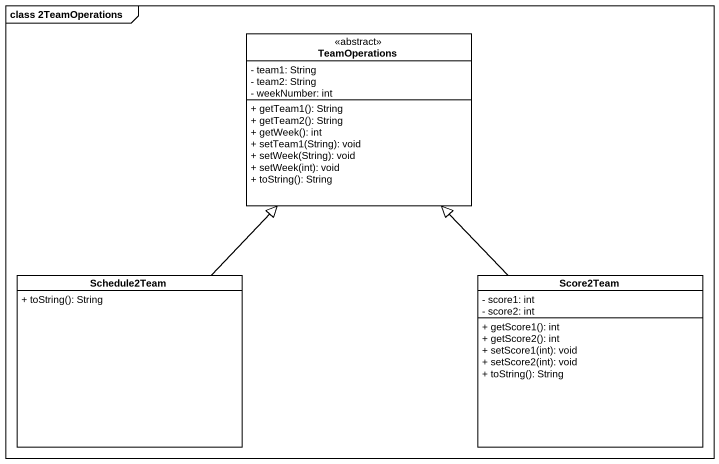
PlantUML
@startuml
mainframe class 2TeamOperations
hide circle
hide empty members
skinparam classAttributeIconSize 0
class TeamOperations <<abstract>> {
  - team1: String
  - team2: String
  - weekNumber: int
  + getTeam1(): String
  + getTeam2(): String
  + getWeek(): int
  + setTeam1(String): void
  + setWeek(String): void
  + setWeek(int): void
  + toString(): String
}
class Schedule2Team {
  + toString(): String
}
class Score2Team {
  - score1: int
  - score2: int
  + getScore1(): int
  + getScore2(): int
  + setScore1(int): void
  + setScore2(int): void
  + toString(): String
}
Schedule2Team -up-|> TeamOperations
Score2Team -up-|> TeamOperations
@enduml
